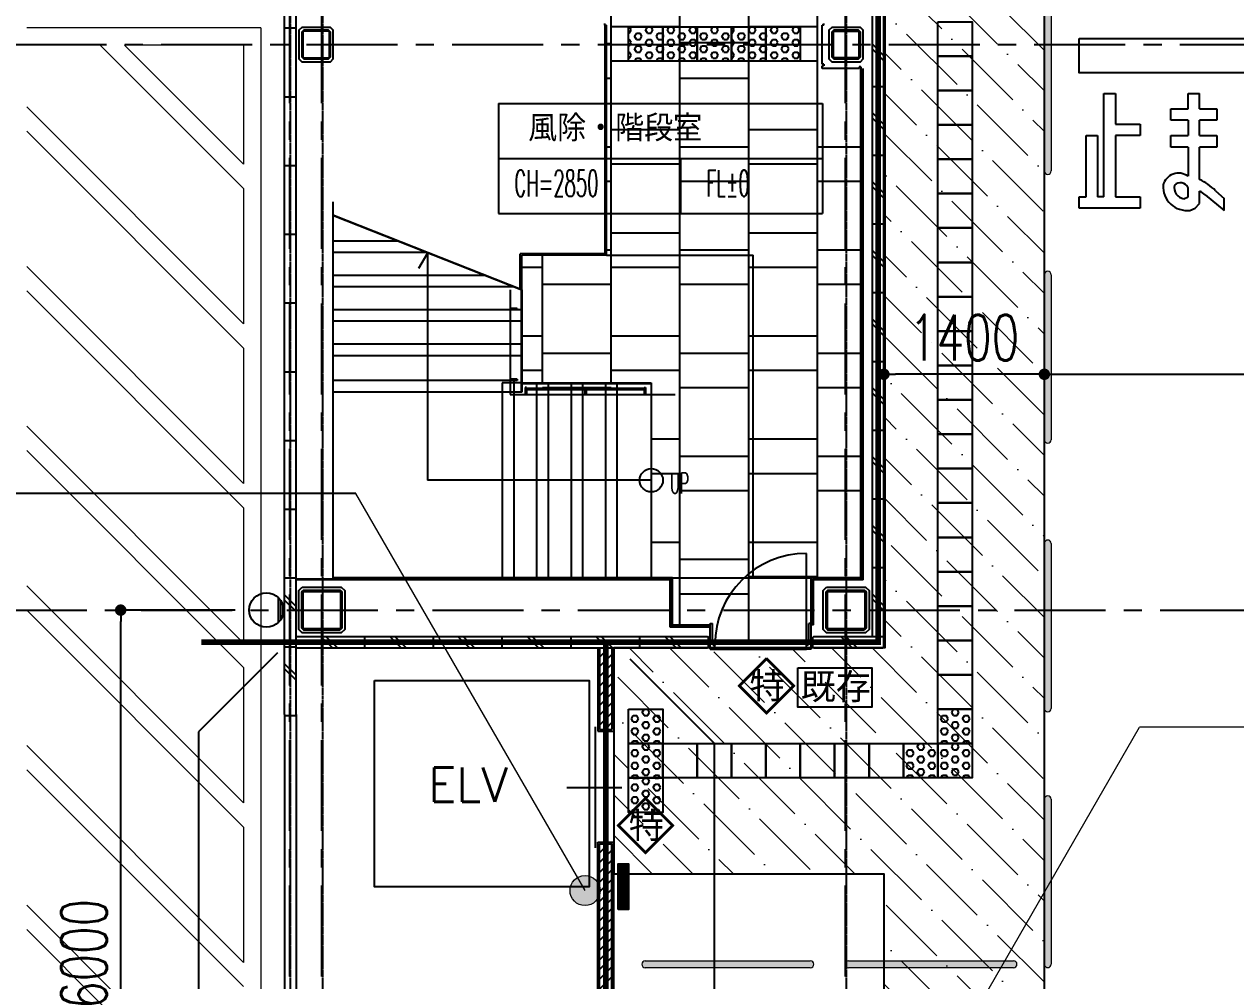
# Model space of a CAD drawing. Extents: x -13593 to 81190, y 1816 to 57492.
# Drawn here: x 15481 to 26053, y 34561 to 42909 of the extents above; entities that cross this region are included whole.
import ezdxf

# ---------------------------------------------------------------- set-up
doc = ezdxf.new("R2010")
doc.units = 0
doc.header["$LTSCALE"] = 12.7
doc.header["$MEASUREMENT"] = 0
doc.header["$PDMODE"] = 1
doc.header["$PDSIZE"] = -2
doc.linetypes.add('CENTER', pattern=[2, 1.25, -0.25, 0.25, -0.25])
doc.layers.get('0').update_dxf_attribs({"linetype": 'CONTINUOUS'})
doc.layers.get('DEFPOINTS').update_dxf_attribs({"color": 1, "linetype": 'CONTINUOUS'})
for name, color, linetype in [('0-1', 7, 'CONTINUOUS'), ('0-6', 7, 'CONTINUOUS'), ('2-3', 7, 'CONTINUOUS'), ('20_チェッカー', 1, 'CONTINUOUS'), ('80_SHELL_TEXT', 7, 'CONTINUOUS'), ('A_寸法', 9, 'CONTINUOUS'), ('A_建築（下図）', 8, 'CONTINUOUS'), ('A_機械基礎', 7, 'CONTINUOUS'), ('A_通り芯', 8, 'CENTER'), ('A_通芯', 8, 'CONTINUOUS'), ('G0-MOJI', 7, 'CONTINUOUS'), ('歩行者通路', 1, 'CONTINUOUS')]:
    doc.layers.add(name, color=color, linetype=linetype)
doc.layers.add('改修範囲', color=1, linetype='CONTINUOUS', lineweight=9, true_color=0xff0000)
doc.layers.add('改修記述', color=1, linetype='CONTINUOUS', lineweight=9, true_color=0xff0000)
doc.styles.add('Dim', font='simplex.shx', dxfattribs={"width": 0.7, "bigfont": 'extfont2.shx'})
doc.styles.get("Standard").update_dxf_attribs({"font": 'txt', "bigfont": 'BIGFONT.SHX'})
doc.styles.add('丸ゴチック', font='HGRSMP.TTF')
doc.dimstyles.new('1-200', dxfattribs={"dimscale": 200, "dimtxt": 3, "dimasz": 1, "dimexe": 1, "dimexo": 1, "dimgap": 1, "dimtad": 1, "dimdec": 0, "dimtxsty": 'Dim', "dimblk": 'DOT', "dimcen": 2.5, "dimadec": 0, "dimazin": 0, "dimtfac": 1, "dimtdec": 0, "dimtix": 1, "dimtmove": 2, "dimatfit": 3, "dimldrblk": '引出線', "dimfxl": 1, "dimlwd": -1, "dimlwe": -1, "dimarcsym": 0})
pattern_1 = [(0, (-451711.55, -47906.465), (0, 54.992613), [31.75, -63.5]), (120, (-451711.55, -47906.465), (-47.625, -27.4963066), [31.75, -63.5]), (60, (-451679.8, -47906.465), (-47.625, 27.4963066), [31.75, -63.5])]
pattern_2 = [(0, (-450811.55, -47906.465), (0, 54.992613), [31.75, -63.5]), (120, (-450811.55, -47906.465), (-47.625, -27.4963066), [31.75, -63.5]), (60, (-450779.8, -47906.465), (-47.625, 27.4963066), [31.75, -63.5])]

# ---------------------------------------------------------------- blocks, each defined once
blk = doc.blocks.new('_Dot')
at = {"color": 0, "linetype": 'ByBlock', "lineweight": -2}
blk.add_line((-0.5, 0), (-1, 0), dxfattribs=at)
at = {"color": 0, "linetype": 'ByBlock', "const_width": 0.5}
blk.add_lwpolyline([(-0.25, 0, 1), (0.25, 0, 1)], format="xyb", close=True, dxfattribs=at)
blk = doc.blocks.new('*D22')
at = {"layer": 'A_寸法', "color": 0, "transparency": 16777216}
for p, q in [((17323, 37796), (16323, 37796)), ((16323, 31896), (16323, 37696)), ((17345, 31796), (16323, 31796))]:
    blk.add_line(p, q, dxfattribs=at)
at = {"layer": 'DEFPOINTS', "color": 0, "transparency": 16777216}
for p in [(16323, 37796), (17323, 37796), (17345, 31796)]:
    blk.add_point(p, dxfattribs=at)
at = {"layer": 'A_寸法', "color": 0, "transparency": 16777216, "xscale": 100, "yscale": 100, "zscale": 100}
for p, rotation in [((16323, 37796), 90), ((16323, 31796), 270)]:
    blk.add_blockref('_Dot', p, dxfattribs=dict(at, rotation=rotation))
at = {"layer": 'A_寸法', "color": 0, "transparency": 16777216, "insert": (16003, 34796), "char_height": 400, "attachment_point": 5, "rotation": 90, "style": 'Dim'}
blk.add_mtext('6000', dxfattribs=at)
blk = doc.blocks.new('引出線')
at = {"color": 0, "linetype": 'ByBlock'}
for points in [[(0, 0), (-1.96, -0.4)], [(-1, 0), (0, 0)]]:
    blk.add_lwpolyline(points, dxfattribs=at)
blk = doc.blocks.new('*D30')
at = {"layer": 'A_寸法', "color": 0, "transparency": 16777216}
for p, q in [((22983, 38854), (22983, 39854)), ((24283, 39854), (23083, 39854)), ((24383, 38854), (24383, 39854))]:
    blk.add_line(p, q, dxfattribs=at)
at = {"layer": 'DEFPOINTS', "color": 0, "transparency": 16777216}
for p in [(22983, 39854), (22983, 38854), (24383, 38854)]:
    blk.add_point(p, dxfattribs=at)
at = {"layer": 'A_寸法', "color": 0, "transparency": 16777216, "xscale": 100, "yscale": 100, "zscale": 100, "rotation": 180}
blk.add_blockref('_Dot', (22983, 39854), dxfattribs=at)
at = {"layer": 'A_寸法', "color": 0, "transparency": 16777216, "xscale": 100, "yscale": 100, "zscale": 100}
blk.add_blockref('_Dot', (24383, 39854), dxfattribs=at)
at = {"layer": 'A_寸法', "color": 0, "transparency": 16777216, "insert": (23683, 40174), "char_height": 400, "attachment_point": 5, "style": 'Dim'}
blk.add_mtext('1400', dxfattribs=at)
blk = doc.blocks.new('*D31')
at = {"layer": 'A_寸法', "color": 0, "transparency": 16777216}
for p, q in [((24383, 38854), (24383, 39854)), ((24483, 39854), (29378, 39854)), ((29478, 38854), (29478, 39854))]:
    blk.add_line(p, q, dxfattribs=at)
at = {"layer": 'DEFPOINTS', "color": 0, "transparency": 16777216}
for p in [(29478, 39854), (24383, 38854), (29478, 38854)]:
    blk.add_point(p, dxfattribs=at)
at = {"layer": 'A_寸法', "color": 0, "transparency": 16777216, "xscale": 100, "yscale": 100, "zscale": 100, "rotation": 180}
blk.add_blockref('_Dot', (24383, 39854), dxfattribs=at)
at = {"layer": 'A_寸法', "color": 0, "transparency": 16777216, "xscale": 100, "yscale": 100, "zscale": 100}
blk.add_blockref('_Dot', (29478, 39854), dxfattribs=at)
at = {"layer": 'A_寸法', "color": 0, "transparency": 16777216, "insert": (26930, 40174), "char_height": 400, "attachment_point": 5, "style": 'Dim'}
blk.add_mtext('5095', dxfattribs=at)

msp = doc.modelspace()

# ---------------------------------------------------------------- hatches: boundary and pattern name
at = {"layer": '20_チェッカー', "transparency": 33554687}
h = msp.add_hatch(dxfattribs=at)
h.set_pattern_fill('HEX', color=256, scale=10)
h.set_pattern_definition(pattern_1)
h.paths.add_polyline_path([(21052.9, 42886.5), (20752.9, 42886.5), (20752.9, 42586.5), (21052.9, 42586.5)])
h = msp.add_hatch(dxfattribs=at)
h.set_pattern_fill('HEX', color=256, scale=10)
h.set_pattern_definition(pattern_1)
h.paths.add_polyline_path([(21352.9, 42886.5), (21052.9, 42886.5), (21052.9, 42586.5), (21352.9, 42586.5)])
h = msp.add_hatch(dxfattribs=at)
h.set_pattern_fill('HEX', color=256, scale=10)
h.set_pattern_definition(pattern_1)
h.paths.add_polyline_path([(21652.9, 42886.5), (21352.9, 42886.5), (21352.9, 42586.5), (21652.9, 42586.5)])
h = msp.add_hatch(dxfattribs=at)
h.set_pattern_fill('HEX', color=256, scale=10)
h.set_pattern_definition(pattern_2)
h.paths.add_polyline_path([(21952.9, 42886.5), (21652.9, 42886.5), (21652.9, 42586.5), (21952.9, 42586.5)])
h = msp.add_hatch(dxfattribs=at)
h.set_pattern_fill('HEX', color=256, scale=10)
h.set_pattern_definition(pattern_2)
h.paths.add_polyline_path([(22252.9, 42886.5), (21952.9, 42886.5), (21952.9, 42586.5), (22252.9, 42586.5)])
h = msp.add_hatch(dxfattribs=at)
h.set_pattern_fill('HEX', color=256, scale=10)
h.set_pattern_definition([(0, (-452311.55, -53862.03), (0, 54.992613), [31.75, -63.5]), (120, (-452311.55, -53862.03), (-47.625, -27.4963066), [31.75, -63.5]), (60, (-452279.8, -53862.03), (-47.625, 27.4963066), [31.75, -63.5])])
h.paths.add_polyline_path([(21052.9, 36930.9), (20752.9, 36930.9), (20752.9, 36630.9), (21052.9, 36630.9)])
h = msp.add_hatch(dxfattribs=at)
h.set_pattern_fill('HEX', color=256, scale=10)
h.set_pattern_definition([(0, (-449611.55, -53862.03), (0, 54.992613), [31.75, -63.5]), (120, (-449611.55, -53862.03), (-47.625, -27.4963066), [31.75, -63.5]), (60, (-449579.8, -53862.03), (-47.625, 27.4963066), [31.75, -63.5])])
h.paths.add_polyline_path([(23752.9, 36930.9), (23452.9, 36930.9), (23452.9, 36630.9), (23752.9, 36630.9)])
h = msp.add_hatch(dxfattribs=at)
h.set_pattern_fill('HEX', color=256, scale=10)
h.set_pattern_definition([(0, (-452311.55, -54162.03), (0, 54.992613), [31.75, -63.5]), (120, (-452311.55, -54162.03), (-47.625, -27.4963066), [31.75, -63.5]), (60, (-452279.8, -54162.03), (-47.625, 27.4963066), [31.75, -63.5])])
h.paths.add_polyline_path([(21052.9, 36630.9), (20752.9, 36630.9), (20752.9, 36330.9), (21052.9, 36330.9)])
h = msp.add_hatch(dxfattribs=at)
h.set_pattern_fill('HEX', color=256, scale=10)
h.set_pattern_definition([(0, (-449911.55, -54162.03), (0, 54.992613), [31.75, -63.5]), (120, (-449911.55, -54162.03), (-47.625, -27.4963066), [31.75, -63.5]), (60, (-449879.8, -54162.03), (-47.625, 27.4963066), [31.75, -63.5])])
h.paths.add_polyline_path([(23452.9, 36630.9), (23152.9, 36630.9), (23152.9, 36330.9), (23452.9, 36330.9)])
h = msp.add_hatch(dxfattribs=at)
h.set_pattern_fill('HEX', color=256, scale=10)
h.set_pattern_definition([(0, (-449611.55, -54162.03), (0, 54.992613), [31.75, -63.5]), (120, (-449611.55, -54162.03), (-47.625, -27.4963066), [31.75, -63.5]), (60, (-449579.8, -54162.03), (-47.625, 27.4963066), [31.75, -63.5])])
h.paths.add_polyline_path([(23752.9, 36630.9), (23452.9, 36630.9), (23452.9, 36330.9), (23752.9, 36330.9)])
h = msp.add_hatch(dxfattribs=at)
h.set_pattern_fill('HEX', color=256, scale=10)
h.set_pattern_definition([(0, (-452311.55, -54462.03), (0, 54.992613), [31.75, -63.5]), (120, (-452311.55, -54462.03), (-47.625, -27.4963066), [31.75, -63.5]), (60, (-452279.8, -54462.03), (-47.625, 27.4963066), [31.75, -63.5])])
h.paths.add_polyline_path([(21052.9, 36330.9), (20752.9, 36330.9), (20752.9, 36030.9), (21052.9, 36030.9)])
at = {"layer": '改修範囲', "transparency": 33554687}
h = msp.add_hatch(dxfattribs=at)
h.set_pattern_fill('ANSI36', color=256, scale=2000, angle=90)
h.set_pattern_definition([(135, (63527.87, -1), (-486.1359, 132.5825), [625, -125, 0, -125])])
h.paths.add_polyline_path([(24382.9, 47379.9), (22202.9, 47379.9), (22202.9, 48445.2), (20802.9, 48445.2), (20802.9, 45245.5), (22202.9, 45245.5), (22202.9, 45979.9), (22992.1, 45979.9), (22989.6, 37465.5), (20624.9, 37465.5), (20624.9, 35494.3), (22982.9, 35494.3), (22982.9, 21295.5), (24382.9, 21295.5)])
h = msp.add_hatch(color=8, dxfattribs=at)
h.dxf.hatch_style = 1
h.paths.add_polyline_path([(24442.9, 43068.6, 1), (24382.9, 43068.6), (24382.9, 41628.6, 1), (24442.9, 41628.6)])
h = msp.add_hatch(color=8, dxfattribs=at)
h.dxf.hatch_style = 1
h.paths.add_polyline_path([(24442.9, 40723.1, 1), (24382.9, 40723.1), (24382.9, 39283.1, 1), (24442.9, 39283.1)])
h = msp.add_hatch(color=8, dxfattribs=at)
h.dxf.hatch_style = 1
h.paths.add_polyline_path([(24442.9, 38377.6, 1), (24382.9, 38377.6), (24382.9, 36937.6, 1), (24442.9, 36937.6)])
h = msp.add_hatch(color=8, dxfattribs=at)
h.dxf.hatch_style = 1
h.paths.add_polyline_path([(24442.9, 36146, 1), (24382.9, 36146), (24382.9, 34706, 1), (24442.9, 34706)])
h = msp.add_hatch(color=8, dxfattribs=at)
h.dxf.hatch_style = 1
h.paths.add_polyline_path([(22340.9, 34675.5, 1), (22340.9, 34735.5), (20900.9, 34735.5, 1), (20900.9, 34675.5)])
h = msp.add_hatch(color=8, dxfattribs=at)
h.dxf.hatch_style = 1
h.paths.add_polyline_path([(24114.2, 34675.5, 1), (24114.2, 34735.5), (22674.2, 34735.5, 1), (22674.2, 34675.5)])
at = {"layer": '改修記述'}
h = msp.add_hatch(color=256, dxfattribs=at)
h.dxf.hatch_style = 1
h.paths.add_polyline_path([(20243.9, 35348.5, 1), (20505.7, 35348.5, 1)])
at = {"layer": '歩行者通路', "transparency": 33554687}
h = msp.add_hatch(dxfattribs=at)
h.set_pattern_fill('ANGLE', color=256, angle=90)
h.set_pattern_definition([(90, (63720.125, -39282.133), (-6.985, 4e-16), [5.08, -1.905]), (180, (63720.125, -39282.133), (-9e-16, -6.985), [5.08, -1.905])])
h.paths.add_polyline_path([(20663.5, 35398.1), (20663.5, 35184.5), (20755.6, 35184.5), (20755.6, 35490.3)])
h.paths.add_polyline_path([(20705.4, 35581.5), (20663.5, 35539.5), (20663.5, 35398.1), (20755.6, 35490.3), (20755.6, 35581.5)])
h.paths.add_polyline_path([(20663.5, 35581.5), (20663.5, 35539.5), (20705.4, 35581.5)], flags=17)

# ---------------------------------------------------------------- linework, layer by layer
at = {"color": 4, "linetype": 'Continuous'}
for p, q in [((20487.4, 37465.5), (20487.4, 36740.5)), ((20502.4, 37465.5), (20502.4, 36755.5)), ((20609.9, 37465.5), (20609.9, 36755.5)), ((20624.9, 37465.5), (20624.9, 36740.5)), ((17002.9, 36732.9), (17002.9, 30996.5)), ((20463.3, 36776.4), (20463.3, 35722.4)), ((20487.4, 36740.5), (20624.9, 36740.5)), ((20502.4, 36755.5), (20602.4, 36755.5)), ((20509.9, 36755.5), (20609.9, 36755.5)), ((21501.7, 36633.6), (21501.7, 32672.4)), ((20217.3, 36249.4), (20697.3, 36249.4)), ((20509.9, 35755.5), (20609.9, 35755.5))]:
    msp.add_line(p, q, dxfattribs=at)
at = {"color": 4, "linetype": 'Continuous', "flags": 128}
msp.add_lwpolyline([(18537.3, 37182.4), (20412.3, 37182.4), (20412.3, 35382.4), (18537.3, 35382.4)], close=True, dxfattribs=at)
at = {"layer": '0-1', "color": 8, "linetype": 'Continuous'}
for p, q in [((17699.9, 37689.4), (17699.9, 37903.7)), ((17719.9, 37713.6), (17719.9, 37879.5)), ((17739.9, 37758.2), (17739.9, 37834.9))]:
    msp.add_line(p, q, dxfattribs=at)
msp.add_circle((17594.9, 37796.5), 150, dxfattribs=at)
at = {"layer": '0-6', "color": 4, "linetype": 'Continuous'}
for p, q in [((20582.9, 37466.5), (20502.4, 37385.9)), ((17692.3, 37422.4), (17002.9, 36732.9)), ((20609.9, 37410), (20502.4, 37302.5)), ((20609.9, 37325.1), (20502.4, 37217.6)), ((21501.7, 36633.6), (20768.8, 37366.5)), ((20609.9, 37240.3), (20502.4, 37132.8)), ((20609.9, 37155.4), (20502.4, 37047.9)), ((20609.9, 37070.6), (20502.4, 36963.1)), ((20609.9, 36985.7), (20502.4, 36878.2)), ((20609.9, 36900.9), (20502.4, 36793.4)), ((20609.9, 36816), (20549.3, 36755.5)), ((20578.6, 35755.5), (20502.4, 35679.2)), ((20609.9, 35700), (20502.4, 35592.5)), ((20609.9, 35615.1), (20502.4, 35507.6)), ((20609.9, 35530.3), (20502.4, 35422.8)), ((20609.9, 35445.4), (20502.4, 35337.9)), ((20609.9, 35360.6), (20502.4, 35253.1)), ((20609.9, 35275.7), (20502.4, 35168.2)), ((20609.9, 35190.9), (20502.4, 35083.4)), ((20609.9, 35106), (20502.4, 34998.5)), ((20609.9, 35021.2), (20502.4, 34913.7)), ((20609.9, 34936.3), (20502.4, 34828.8)), ((20609.9, 34851.4), (20502.4, 34744)), ((20609.9, 34766.6), (20502.4, 34659.1)), ((20609.9, 34681.7), (20502.4, 34574.2)), ((20609.9, 34596.9), (20502.4, 34489.4))]:
    msp.add_line(p, q, dxfattribs=at)
at = {"layer": '2-3', "color": 1, "linetype": 'Continuous'}
for p, q in [((24903.3, 41404), (24903.3, 42304)), ((24903.3, 42304), (25003.3, 42304)), ((25003.3, 42304), (25003.3, 42037.3)), ((25636.6, 42304), (25736.6, 42304)), ((25636.6, 42170.6), (25636.6, 42304)), ((25736.6, 42170.6), (25736.6, 42304)), ((25486.6, 42170.6), (25636.6, 42170.6)), ((25486.6, 42070.6), (25486.6, 42170.6)), ((25736.6, 42170.6), (25886.6, 42170.6)), ((25736.6, 42170.6), (25886.6, 42170.6)), ((25886.6, 42170.6), (25886.6, 42070.6)), ((25003.3, 42037.3), (25220, 42037.3)), ((25003.3, 42037.3), (25220, 42037.3)), ((25220, 42037.3), (25220, 41937.3)), ((25636.6, 42070.6), (25486.6, 42070.6)), ((25636.6, 42070.6), (25636.6, 41937.3)), ((25886.6, 42070.6), (25736.6, 42070.6)), ((25736.6, 41937.3), (25736.6, 42070.6)), ((24746.6, 41404), (24746.6, 41937.3)), ((24746.6, 41937.3), (24846.6, 41937.3)), ((24846.6, 41937.3), (24846.6, 41404)), ((25220, 41937.3), (25003.3, 41937.3)), ((25003.3, 41937.3), (25003.3, 41404)), ((25486.6, 41937.3), (25636.6, 41937.3)), ((25486.6, 41837.3), (25486.6, 41937.3)), ((25736.6, 41937.3), (25886.6, 41937.3)), ((25736.6, 41937.3), (25886.6, 41937.3)), ((25886.6, 41937.3), (25886.6, 41837.3)), ((25636.6, 41837.3), (25486.6, 41837.3)), ((25636.6, 41837.3), (25636.6, 41582)), ((25886.6, 41837.3), (25736.6, 41837.3)), ((25736.6, 41554.5), (25736.6, 41837.3)), ((25636.6, 41404.1), (25636.6, 41481.6)), ((25736.6, 41344.3), (25736.6, 41451)), ((25875.9, 41456), (25953.3, 41388)), ((24686.6, 41304), (24686.6, 41404)), ((24686.6, 41404), (24746.6, 41404)), ((24903.3, 41404), (24846.6, 41404)), ((25003.3, 41404), (25220, 41404)), ((25220, 41404), (25220, 41304)), ((25601.1, 41385.3), (25636.6, 41404.1)), ((25698.1, 41304.7), (25736.6, 41344.3)), ((25785.8, 41418.8), (25953.3, 41284.2)), ((25953.3, 41284.2), (25953.3, 41388)), ((25220, 41304), (24686.6, 41304)), ((25653.3, 41284.2), (25698.1, 41304.7))]:
    msp.add_line(p, q, dxfattribs=at)
at = {"layer": '2-3', "color": 4, "linetype": 'Continuous'}
for p, q in [((20487.4, 35770.5), (20624.9, 35770.5)), ((20487.4, 33640.5), (20487.4, 35770.5)), ((20502.4, 35755.5), (20609.9, 35755.5)), ((20502.4, 33656), (20502.4, 35755.5)), ((20609.9, 33655.5), (20609.9, 35755.5)), ((20624.9, 33640.5), (20624.9, 35770.5))]:
    msp.add_line(p, q, dxfattribs=at)
at = {"layer": '2-3', "color": 1, "linetype": 'Continuous'}
for centre, radius, start, end in [((25553.6, 41469.8), 139.5, 53.4996, 165.8251), ((25547.5, 41139.2), 456.3, 43.9608, 65.5145), ((25629.7, 41494.5), 211.5, 177.4038, 276.4112), ((25613.2, 41481.4), 96.9, 167.0311, 262.837), ((25570.7, 41454.8), 71.1, 22.1537, 137.0332), ((25708.7, 41354.6), 100.4, 39.7555, 73.8519)]:
    msp.add_arc(centre, radius, start, end, dxfattribs=at)
at = {"layer": '20_チェッカー'}
for points in [[(23452.9, 42930.9), (23752.9, 42930.9), (23752.9, 42630.9), (23452.9, 42630.9)], [(20752.9, 42886.5), (21052.9, 42886.5), (21052.9, 42586.5), (20752.9, 42586.5)], [(21052.9, 42886.5), (21352.9, 42886.5), (21352.9, 42586.5), (21052.9, 42586.5)], [(21352.9, 42886.5), (21652.9, 42886.5), (21652.9, 42586.5), (21352.9, 42586.5)], [(21652.9, 42886.5), (21952.9, 42886.5), (21952.9, 42586.5), (21652.9, 42586.5)], [(21952.9, 42886.5), (22252.9, 42886.5), (22252.9, 42586.5), (21952.9, 42586.5)], [(23452.9, 42630.9), (23752.9, 42630.9), (23752.9, 42330.9), (23452.9, 42330.9)], [(23452.9, 42330.9), (23752.9, 42330.9), (23752.9, 42030.9), (23452.9, 42030.9)], [(23452.9, 42030.9), (23752.9, 42030.9), (23752.9, 41730.9), (23452.9, 41730.9)], [(23452.9, 41730.9), (23752.9, 41730.9), (23752.9, 41430.9), (23452.9, 41430.9)], [(23452.9, 41430.9), (23752.9, 41430.9), (23752.9, 41130.9), (23452.9, 41130.9)], [(23452.9, 41130.9), (23752.9, 41130.9), (23752.9, 40830.9), (23452.9, 40830.9)], [(23452.9, 40830.9), (23752.9, 40830.9), (23752.9, 40530.9), (23452.9, 40530.9)], [(23452.9, 40530.9), (23752.9, 40530.9), (23752.9, 40230.9), (23452.9, 40230.9)], [(23452.9, 40230.9), (23752.9, 40230.9), (23752.9, 39930.9), (23452.9, 39930.9)], [(23452.9, 39930.9), (23752.9, 39930.9), (23752.9, 39630.9), (23452.9, 39630.9)], [(23452.9, 39630.9), (23752.9, 39630.9), (23752.9, 39330.9), (23452.9, 39330.9)], [(23452.9, 39330.9), (23752.9, 39330.9), (23752.9, 39030.9), (23452.9, 39030.9)], [(23452.9, 39030.9), (23752.9, 39030.9), (23752.9, 38730.9), (23452.9, 38730.9)], [(23452.9, 38730.9), (23752.9, 38730.9), (23752.9, 38430.9), (23452.9, 38430.9)], [(23452.9, 38430.9), (23752.9, 38430.9), (23752.9, 38130.9), (23452.9, 38130.9)], [(23452.9, 38130.9), (23752.9, 38130.9), (23752.9, 37830.9), (23452.9, 37830.9)], [(23452.9, 37830.9), (23752.9, 37830.9), (23752.9, 37530.9), (23452.9, 37530.9)], [(23452.9, 37530.9), (23752.9, 37530.9), (23752.9, 37230.9), (23452.9, 37230.9)], [(23452.9, 37230.9), (23752.9, 37230.9), (23752.9, 36930.9), (23452.9, 36930.9)], [(20752.9, 36930.9), (21052.9, 36930.9), (21052.9, 36630.9), (20752.9, 36630.9)], [(23452.9, 36930.9), (23752.9, 36930.9), (23752.9, 36630.9), (23452.9, 36630.9)], [(20752.9, 36630.9), (21052.9, 36630.9), (21052.9, 36330.9), (20752.9, 36330.9)], [(21052.9, 36630.9), (21352.9, 36630.9), (21352.9, 36330.9), (21052.9, 36330.9)], [(21352.9, 36630.9), (21652.9, 36630.9), (21652.9, 36330.9), (21352.9, 36330.9)], [(21652.9, 36630.9), (21952.9, 36630.9), (21952.9, 36330.9), (21652.9, 36330.9)], [(21952.9, 36630.9), (22252.9, 36630.9), (22252.9, 36330.9), (21952.9, 36330.9)], [(22252.9, 36630.9), (22552.9, 36630.9), (22552.9, 36330.9), (22252.9, 36330.9)], [(22552.9, 36630.9), (22852.9, 36630.9), (22852.9, 36330.9), (22552.9, 36330.9)], [(22852.9, 36630.9), (23152.9, 36630.9), (23152.9, 36330.9), (22852.9, 36330.9)], [(23152.9, 36630.9), (23452.9, 36630.9), (23452.9, 36330.9), (23152.9, 36330.9)], [(23452.9, 36630.9), (23752.9, 36630.9), (23752.9, 36330.9), (23452.9, 36330.9)], [(20752.9, 36330.9), (21052.9, 36330.9), (21052.9, 36030.9), (20752.9, 36030.9)]]:
    msp.add_lwpolyline(points, close=True, dxfattribs=at)
at = {"layer": 'A_建築（下図）', "linetype": 'Continuous'}
for p, q in [((22882.9, 37566.5), (22882.9, 43558.5)), ((22932.9, 37516.5), (22932.9, 43596.5)), ((22982.9, 37474.5), (22982.9, 43558.5)), ((17752.9, 36884.5), (17752.9, 43096.5)), ((17852.9, 36884.5), (17852.9, 43096.5)), ((21202.9, 37666.5), (21202.9, 43066.5)), ((21802.9, 37516.5), (21802.9, 43066.5)), ((20602.9, 39779), (20602.9, 43016.5)), ((22402.9, 38079), (22402.9, 43016.5)), ((17752.9, 42876.5), (17852.9, 42876.5)), ((20547.9, 42901.5), (20547.9, 42916.5)), ((20547.9, 42901.5), (20562.9, 42901.5)), ((20550.4, 40905), (20550.4, 42901.5)), ((20562.9, 40892.5), (20562.9, 42901.5)), ((21202.9, 42886.5), (20602.9, 42886.5)), ((22402.9, 42886.5), (21802.9, 42886.5)), ((22442.9, 42561.5), (22442.9, 42901.5)), ((22457.9, 42901.5), (22442.9, 42901.5)), ((22457.9, 42901.5), (22457.9, 42916.5)), ((20602.9, 42736.5), (20562.9, 42736.5)), ((21802.9, 42745.3), (21202.9, 42745.3)), ((22882.9, 42734.5), (22982.9, 42634.5)), ((22882.9, 42690.1), (22982.9, 42590.1)), ((21202.9, 42586.5), (20602.9, 42586.5)), ((22402.9, 42586.5), (21802.9, 42586.5)), ((22457.9, 42561.5), (22442.9, 42561.5)), ((22442.9, 42521.5), (22442.9, 42546.5)), ((22457.9, 42546.5), (22442.9, 42546.5)), ((22767.9, 42521.5), (22442.9, 42521.5)), ((22457.9, 42561.5), (22457.9, 42546.5)), ((22782.9, 42536.5), (22767.9, 42536.5)), ((22767.9, 42536.5), (22767.9, 42521.5)), ((22782.9, 42536.5), (22782.9, 42521.5)), ((22782.9, 38079), (22782.9, 42521.5)), ((22794.9, 38067), (22794.9, 42521.5)), ((22802.9, 38059), (22802.9, 42521.5)), ((20602.9, 42436.5), (20562.9, 42436.5)), ((21802.9, 42436.5), (21202.9, 42436.5)), ((22882.9, 42366.5), (22982.9, 42366.5)), ((17752.9, 42276.5), (17852.9, 42276.5)), ((19620.5, 42218), (22448.4, 42218)), ((19620.5, 42218), (19620.5, 41258)), ((22448.4, 42218), (22448.4, 41258)), ((22882.9, 42134.5), (22982.9, 42034.5)), ((22882.9, 42090.1), (22982.9, 41990.1)), ((21202.9, 41986.5), (20602.9, 41986.5)), ((22402.9, 41986.5), (21802.9, 41986.5)), ((20602.9, 41836.5), (20562.9, 41836.5)), ((21802.9, 41836.5), (21202.9, 41836.5)), ((22782.9, 41836.5), (22402.9, 41836.5)), ((22882.9, 41766.5), (22982.9, 41766.5)), ((17752.9, 41676.5), (17852.9, 41676.5)), ((19620.5, 41738), (22448.4, 41738)), ((21202.9, 41686.5), (20602.9, 41686.5)), ((21207.5, 41738), (21207.5, 41258)), ((22402.9, 41686.5), (21802.9, 41686.5)), ((20602.9, 41536.5), (20562.9, 41536.5)), ((21802.9, 41536.5), (21202.9, 41536.5)), ((22782.9, 41536.5), (22402.9, 41536.5)), ((22882.9, 41534.5), (22982.9, 41434.5)), ((22882.9, 41490.1), (22982.9, 41390.1)), ((18172.9, 41359.3), (18172.9, 38079)), ((19822.9, 40591.2), (18172.9, 41242.9)), ((18178.9, 41240.5), (19822.9, 40591.2)), ((19620.5, 41258), (22448.4, 41258)), ((22882.9, 41166.5), (22982.9, 41166.5)), ((17752.9, 41076.5), (17852.9, 41076.5)), ((21202.9, 41086.5), (20602.9, 41086.5)), ((22402.9, 41086.5), (21802.9, 41086.5)), ((18999.2, 40916.5), (18172.9, 40916.5)), ((18924.7, 40779.5), (19002.9, 40915)), ((19000.9, 40915.8), (19000.9, 38929)), ((20602.9, 40936.5), (20562.9, 40936.5)), ((21802.9, 40936.5), (21202.9, 40936.5)), ((22782.9, 40936.5), (22402.9, 40936.5)), ((22882.9, 40934.5), (22982.9, 40834.5)), ((20550.4, 40905), (19810.4, 40905)), ((19810.4, 40591.2), (19810.4, 40905)), ((19822.9, 40591.2), (19822.9, 40892.5)), ((20562.9, 40892.5), (19822.9, 40892.5)), ((20002.9, 39779), (20002.9, 40892.5)), ((22882.9, 40890.1), (22982.9, 40790.1)), ((20002.9, 40786.5), (19822.9, 40786.5)), ((21202.9, 40786.5), (20602.9, 40786.5)), ((22402.9, 40786.5), (21802.9, 40786.5)), ((19758.8, 40616.5), (18172.9, 40616.5)), ((20602.9, 40636.5), (20002.9, 40636.5)), ((21802.9, 40636.5), (21202.9, 40636.5)), ((22782.9, 40636.5), (22402.9, 40636.5)), ((19816.9, 40591.2), (19816.9, 39699)), ((19822.9, 40591.2), (19822.9, 39699)), ((22882.9, 40566.5), (22982.9, 40566.5)), ((17752.9, 40476.5), (17852.9, 40476.5)), ((19722.9, 40428.5), (19722.9, 40416.5)), ((19782.9, 40428.5), (19722.9, 40428.5)), ((19782.9, 40416.5), (19722.9, 40416.5)), ((19782.9, 40428.5), (19782.9, 40416.5)), ((19822.9, 40316.5), (18172.9, 40316.5)), ((22882.9, 40334.5), (22982.9, 40234.5)), ((22882.9, 40290.1), (22982.9, 40190.1)), ((20002.9, 40186.5), (19822.9, 40186.5)), ((21202.9, 40186.5), (20602.9, 40186.5)), ((22402.9, 40186.5), (21802.9, 40186.5)), ((19822.9, 40016.5), (18172.9, 40016.5)), ((20602.9, 40036.5), (20002.9, 40036.5)), ((21802.9, 40036.5), (21202.9, 40036.5)), ((22782.9, 40036.5), (22402.9, 40036.5)), ((22882.9, 39966.5), (22982.9, 39966.5)), ((17752.9, 39876.5), (17852.9, 39876.5)), ((20002.9, 39886.5), (19822.9, 39886.5)), ((21202.9, 39886.5), (20602.9, 39886.5)), ((22402.9, 39886.5), (21802.9, 39886.5)), ((19722.9, 39811), (19722.9, 39799)), ((19782.9, 39811), (19722.9, 39811)), ((19782.9, 39799), (19722.9, 39799)), ((19782.9, 39811), (19782.9, 39799)), ((19822.9, 39779), (20952.9, 39779)), ((19822.9, 39773), (20952.9, 39773)), ((20052.9, 39779), (20052.9, 38079)), ((20352.9, 39779), (20352.9, 38079)), ((20652.9, 39779), (20652.9, 38079)), ((20952.9, 39779), (20952.9, 38079)), ((19822.9, 39699), (18172.9, 39699)), ((19752.9, 39699), (19752.9, 38079)), ((19864.9, 39739), (19852.9, 39739)), ((19852.9, 39739), (19852.9, 39679)), ((19864.9, 39679), (19852.9, 39679)), ((19864.9, 39739), (19864.9, 39679)), ((20372.9, 39729), (19864.9, 39729)), ((20372.9, 39719), (19864.9, 39719)), ((20602.9, 39736.5), (20002.9, 39736.5)), ((20372.9, 39739), (20384.9, 39739)), ((20372.9, 39739), (20372.9, 39679)), ((20372.9, 39679), (20384.9, 39679)), ((20384.9, 39739), (20384.9, 39679)), ((20890.9, 39729), (20384.9, 39729)), ((20890.9, 39719), (20384.9, 39719)), ((20890.9, 39739), (20902.9, 39739)), ((20890.9, 39739), (20890.9, 39679)), ((20890.9, 39679), (20902.9, 39679)), ((20902.9, 39739), (20902.9, 39679)), ((21802.9, 39736.5), (21202.9, 39736.5)), ((22782.9, 39736.5), (22402.9, 39736.5)), ((22882.9, 39734.5), (22982.9, 39634.5)), ((22882.9, 39690.1), (22982.9, 39590.1)), ((22882.9, 39366.5), (22982.9, 39366.5)), ((17752.9, 39276.5), (17852.9, 39276.5)), ((21202.9, 39286.5), (20952.9, 39286.5)), ((22402.9, 39286.5), (21802.9, 39286.5)), ((21802.9, 39136.5), (21202.9, 39136.5)), ((22782.9, 39136.5), (22402.9, 39136.5)), ((22882.9, 39134.5), (22982.9, 39034.5)), ((22882.9, 39090.1), (22982.9, 38990.1)), ((20952.9, 38929), (19000.9, 38929)), ((21202.9, 38986.5), (20952.9, 38986.5)), ((22402.9, 38986.5), (21802.9, 38986.5)), ((21802.9, 38836.5), (21202.9, 38836.5)), ((22782.9, 38836.5), (22402.9, 38836.5)), ((22882.9, 38766.5), (22982.9, 38766.5)), ((17752.9, 38676.5), (17852.9, 38676.5)), ((22882.9, 38534.5), (22982.9, 38434.5)), ((22882.9, 38490.1), (22982.9, 38390.1)), ((21202.9, 38386.5), (20952.9, 38386.5)), ((22402.9, 38386.5), (21802.9, 38386.5)), ((22307.9, 37491.5), (22307.9, 38291.5)), ((21802.9, 38236.5), (21202.9, 38236.5)), ((22882.9, 38166.5), (22982.9, 38166.5)), ((17752.9, 38076.5), (17852.9, 38076.5)), ((21125.9, 38067), (17852.9, 38067)), ((21117.9, 38059), (17852.9, 38059)), ((21137.9, 38079), (18172.9, 38079)), ((21117.9, 37646.5), (21117.9, 38059)), ((21125.9, 37654.5), (21125.9, 38067)), ((21137.9, 37666.5), (21137.9, 38079)), ((22402.9, 38086.5), (21802.9, 38086.5)), ((22782.9, 38079), (22347.9, 38079)), ((22347.9, 37668), (22347.9, 38079)), ((22802.9, 38067), (22359.9, 38067)), ((22359.9, 37668), (22359.9, 38067)), ((22802.9, 38059), (22359.9, 38059)), ((22367.9, 37668), (22367.9, 38059)), ((17752.9, 37928.2), (17852.9, 37828.2)), ((17752.9, 37883.9), (17852.9, 37783.9)), ((21802.9, 37936.5), (21202.9, 37936.5)), ((22882.9, 37934.5), (22982.9, 37834.5)), ((22882.9, 37890.1), (22982.9, 37790.1)), ((21467.9, 37646.5), (21117.9, 37646.5)), ((21467.9, 37654.5), (21125.9, 37654.5)), ((21137.9, 37666.5), (21467.9, 37666.5)), ((21467.9, 37526.5), (21467.9, 37678)), ((21467.9, 37678), (21487.9, 37678)), ((21487.9, 37526.5), (21487.9, 37678)), ((22327.9, 37526.5), (22327.9, 37678)), ((22347.9, 37678), (22327.9, 37678)), ((22347.9, 37526.5), (22347.9, 37678)), ((22367.9, 37668), (22347.9, 37668)), ((17852.9, 37566.5), (21444.9, 37566.5)), ((18070.3, 37566.5), (18170.3, 37466.5)), ((18114.6, 37566.5), (18214.6, 37466.5)), ((18452.9, 37466.5), (18452.9, 37566.5)), ((18670.3, 37566.5), (18770.3, 37466.5)), ((18714.6, 37566.5), (18814.6, 37466.5)), ((19052.9, 37466.5), (19052.9, 37566.5)), ((19266.3, 37566.5), (19366.3, 37466.5)), ((19310.6, 37566.5), (19410.6, 37466.5)), ((19652.9, 37466.5), (19652.9, 37566.5)), ((19870.3, 37566.5), (19970.3, 37466.5)), ((19914.6, 37566.5), (20014.6, 37466.5)), ((20252.9, 37466.5), (20252.9, 37566.5)), ((20470.3, 37566.5), (20570.3, 37466.5)), ((20514.6, 37566.5), (20614.6, 37466.5)), ((20852.9, 37466.5), (20852.9, 37566.5)), ((21070.3, 37566.5), (21170.3, 37466.5)), ((21114.6, 37566.5), (21214.6, 37466.5)), ((21444.9, 37566.5), (21452.9, 37558.5)), ((21452.9, 37474.5), (21452.9, 37558.5)), ((22370.9, 37566.5), (22362.9, 37558.5)), ((22362.9, 37474.5), (22362.9, 37558.5)), ((22370.9, 37566.5), (22982.9, 37566.5)), ((22606.5, 37566.5), (22706.5, 37466.5)), ((22650.9, 37566.5), (22750.9, 37466.5)), ((22652.9, 37466.5), (22652.9, 37566.5)), ((17752.9, 37476.5), (17852.9, 37476.5)), ((17852.9, 37466.5), (21444.9, 37466.5)), ((20552.9, 37466.5), (20627.9, 37466.5)), ((21452.9, 37474.5), (21444.9, 37466.5)), ((21467.9, 37456.5), (21467.9, 37526.5)), ((21467.9, 37526.5), (21492.9, 37526.5)), ((21467.9, 37456.5), (21507.9, 37456.5)), ((21492.9, 37491.5), (21492.9, 37526.5)), ((21492.9, 37491.5), (21507.9, 37491.5)), ((21507.9, 37456.5), (21507.9, 37491.5)), ((21507.9, 37456.5), (22307.9, 37456.5)), ((22322.9, 37491.5), (22307.9, 37491.5)), ((22307.9, 37456.5), (22307.9, 37491.5)), ((22347.9, 37456.5), (22307.9, 37456.5)), ((22322.9, 37491.5), (22322.9, 37526.5)), ((22347.9, 37526.5), (22322.9, 37526.5)), ((22347.9, 37456.5), (22347.9, 37526.5)), ((22362.9, 37474.5), (22370.9, 37466.5)), ((22370.9, 37466.5), (22974.9, 37466.5)), ((22982.9, 37474.5), (22974.9, 37466.5)), ((17752.9, 37328.2), (17852.9, 37228.2)), ((17752.9, 37283.9), (17852.9, 37183.9)), ((17752.9, 36884.5), (17760.9, 36876.5)), ((17760.9, 36876.5), (17844.9, 36876.5)), ((17844.9, 36876.5), (17852.9, 36884.5))]:
    msp.add_line(p, q, dxfattribs=at)
at = {"layer": 'A_建築（下図）'}
for p, q in [((18746.1, 41016.5), (18172.9, 41016.5)), ((20562.9, 40892.5), (21842.9, 40892.5)), ((21842.9, 38079), (21842.9, 40892.5)), ((19505.6, 40716.5), (18172.9, 40716.5)), ((19722.9, 40591.2), (19722.9, 39679)), ((19822.9, 40416.5), (18172.9, 40416.5)), ((19822.9, 40116.5), (18172.9, 40116.5)), ((19752.9, 39799), (18172.9, 39799)), ((19652.9, 39779), (19652.9, 38079)), ((19822.9, 39779), (19652.9, 39779)), ((19752.9, 39799), (19752.9, 39699)), ((19952.9, 39779), (19952.9, 38079)), ((20252.9, 39779), (20252.9, 38079)), ((20552.9, 39779), (20552.9, 38079)), ((19722.9, 39679), (21161.9, 39679)), ((21137.9, 38079), (22347.9, 38079)), ((17802.9, 37516.5), (22932.9, 37516.5)), ((17752.9, 36884.5), (17752.9, 21318.5)), ((17852.9, 36884.5), (17852.9, 27571.5))]:
    msp.add_line(p, q, dxfattribs=at)
for points in [[(17902.9, 42581.5), (18152.9, 42581.5), (18177.9, 42606.5), (18177.9, 42856.5), (18152.9, 42881.5), (17902.9, 42881.5), (17877.9, 42856.5), (17877.9, 42606.5), (17902.9, 42581.5)], [(22527.9, 42581.5), (22777.9, 42581.5), (22802.9, 42606.5), (22802.9, 42856.5), (22777.9, 42881.5), (22527.9, 42881.5), (22502.9, 42856.5), (22502.9, 42606.5), (22527.9, 42581.5)], [(17907.9, 37996.5), (18247.9, 37996.5), (18277.9, 37966.5), (18277.9, 37626.5), (18247.9, 37596.5), (17907.9, 37596.5), (17877.9, 37626.5), (17877.9, 37966.5), (17907.9, 37996.5)], [(22482.9, 37996.5), (22822.9, 37996.5), (22852.9, 37966.5), (22852.9, 37626.5), (22822.9, 37596.5), (22482.9, 37596.5), (22452.9, 37626.5), (22452.9, 37966.5), (22482.9, 37996.5)]]:
    msp.add_lwpolyline(points, close=True, dxfattribs=at)
at = {"layer": 'A_建築（下図）', "linetype": 'Continuous'}
for points in [[(17919.9, 42606.5), (18135.9, 42606.5), (18152.9, 42623.5), (18152.9, 42839.5), (18135.9, 42856.5), (17919.9, 42856.5), (17902.9, 42839.5), (17902.9, 42623.5), (17919.9, 42606.5)], [(17919.9, 42615.5), (18135.9, 42615.5), (18143.9, 42623.5), (18143.9, 42839.5), (18135.9, 42847.5), (17919.9, 42847.5), (17911.9, 42839.5), (17911.9, 42623.5), (17919.9, 42615.5)], [(22544.9, 42606.5), (22760.9, 42606.5), (22777.9, 42623.5), (22777.9, 42839.5), (22760.9, 42856.5), (22544.9, 42856.5), (22527.9, 42839.5), (22527.9, 42623.5), (22544.9, 42606.5)], [(22544.9, 42618.5), (22760.9, 42618.5), (22765.9, 42623.5), (22765.9, 42839.5), (22760.9, 42844.5), (22544.9, 42844.5), (22539.9, 42839.5), (22539.9, 42623.5), (22544.9, 42618.5)], [(18235.9, 37621.5), (17919.9, 37621.5), (17902.9, 37638.5), (17902.9, 37954.5), (17919.9, 37971.5), (18235.9, 37971.5), (18252.9, 37954.5), (18252.9, 37638.5), (18235.9, 37621.5)], [(18235.9, 37633.5), (17919.9, 37633.5), (17914.9, 37638.5), (17914.9, 37954.5), (17919.9, 37959.5), (18235.9, 37959.5), (18240.9, 37954.5), (18240.9, 37638.5), (18235.9, 37633.5)], [(22810.9, 37621.5), (22494.9, 37621.5), (22477.9, 37638.5), (22477.9, 37954.5), (22494.9, 37971.5), (22810.9, 37971.5), (22827.9, 37954.5), (22827.9, 37638.5), (22810.9, 37621.5)], [(22810.9, 37633.5), (22494.9, 37633.5), (22489.9, 37638.5), (22489.9, 37954.5), (22494.9, 37959.5), (22810.9, 37959.5), (22815.9, 37954.5), (22815.9, 37638.5), (22810.9, 37633.5)]]:
    msp.add_lwpolyline(points, close=True, dxfattribs=at)
msp.add_circle((20952.9, 38929), 101.6, dxfattribs=at)
msp.add_arc((22307.9, 37491.5), 800, 90, 180, dxfattribs=at)
at = {"layer": 'A_機械基礎', "color": 1, "linetype": 'Continuous', "true_color": 0xff0000, "const_width": 50}
for points in [[(22932.9, 43566.5), (22932.9, 37516.5), (17026.6, 37516.5)], [(20556.1, 37516.5), (20556.1, 31788.3), (17104.7, 31788.3)]]:
    msp.add_lwpolyline(points, dxfattribs=at)
at = {"layer": 'A_通り芯', "ltscale": 50}
for p, q in [((17794.9, 46822.4), (17794.9, 9146.5)), ((18074.9, 46822.4), (18074.9, 8382.4)), ((22644.9, 46822.4), (22644.9, 10046.5)), ((14135.5, 42731.5), (75710.5, 42731.5)), ((11423, 37796.5), (75710.5, 37796.5))]:
    msp.add_line(p, q, dxfattribs=at)
at = {"layer": 'A_通芯', "color": 8, "linetype": 'CENTER'}
for p, q in [((17802.9, 47329.8), (17802.9, 14291.5)), ((18082.9, 47329.8), (18082.9, 14291.5)), ((22652.9, 47329.8), (22652.9, 14291.5))]:
    msp.add_line(p, q, dxfattribs=at)
at = {"layer": 'G0-MOJI', "color": 10}
for points in [[(21957.6, 37379.3), (22201.6, 37135.3), (21957.6, 36891.3), (21713.7, 37135.3)], [(21957.6, 37375.7), (22198.1, 37135.3), (21957.6, 36894.9), (21717.2, 37135.3)], [(21957.6, 37372.2), (22194.5, 37135.3), (21957.6, 36898.4), (21720.8, 37135.3)], [(21957.6, 37368.6), (22191, 37135.3), (21957.6, 36902), (21724.3, 37135.3)], [(21957.6, 37365.1), (22187.5, 37135.3), (21957.6, 36905.5), (21727.8, 37135.3)], [(20903.4, 36159.8), (21147.3, 35915.9), (20903.4, 35671.9), (20659.4, 35915.9)], [(20903.4, 36156.3), (21143.8, 35915.9), (20903.4, 35675.5), (20663, 35915.9)], [(20903.4, 36152.8), (21140.3, 35915.9), (20903.4, 35679), (20666.5, 35915.9)], [(20903.4, 36149.2), (21136.7, 35915.9), (20903.4, 35682.5), (20670, 35915.9)], [(20903.4, 36145.7), (21133.2, 35915.9), (20903.4, 35686.1), (20673.6, 35915.9)]]:
    msp.add_lwpolyline(points, close=True, dxfattribs=at)
at = {"layer": 'G0-MOJI', "color": 4}
msp.add_lwpolyline([(22233.2, 37293), (22878.7, 37293), (22878.7, 36948), (22233.2, 36948)], close=True, dxfattribs=at)
at = {"layer": '改修範囲'}
for p, q in [((22991.9, 43099.2), (22989.6, 37466.5)), ((20624.9, 35495.3), (20624.9, 37466.5)), ((20624.9, 37466.5), (22989.6, 37466.5)), ((20624.9, 35495.3), (22988.6, 35495.3))]:
    msp.add_line(p, q, dxfattribs=at)
at = {"layer": '改修範囲', "color": 8}
for p, q in [((17544.9, 42876.5), (15502.9, 42876.5)), ((17544.9, 42876.5), (17544.9, 31846.5)), ((16144.1, 42726.5), (15502.9, 42726.5)), ((17394.9, 41475.7), (16144.1, 42726.5)), ((17394.9, 42726.5), (16356.2, 42726.5)), ((17394.9, 41687.8), (16356.2, 42726.5)), ((17394.9, 42726.5), (17394.9, 41687.8)), ((17394.9, 40294.7), (15502.9, 42186.7)), ((17394.9, 40082.5), (15502.9, 41974.5)), ((17394.9, 41475.7), (17394.9, 40294.7)), ((17394.9, 38901.5), (15502.9, 40793.5)), ((17394.9, 38689.4), (15502.9, 40581.4)), ((17394.9, 40082.5), (17394.9, 38901.5)), ((17394.9, 37508.4), (15502.9, 39400.4)), ((17394.9, 37296.3), (15502.9, 39188.3)), ((17394.9, 38689.4), (17394.9, 37508.4)), ((17394.9, 36115.3), (15502.9, 38007.3)), ((17394.9, 35903.2), (15502.9, 37795.1)), ((17394.9, 37296.3), (17394.9, 36115.3)), ((17394.9, 34722.2), (15502.9, 36614.1)), ((17394.9, 34510), (15502.9, 36402)), ((17394.9, 35903.2), (17394.9, 34722.2)), ((17394.9, 33329), (15502.9, 35221)), ((17394.9, 33116.9), (15502.9, 35008.9))]:
    msp.add_line(p, q, dxfattribs=at)
at = {"layer": '改修範囲', "color": 4}
msp.add_line((20624.9, 34592.2), (20624.9, 37466.5), dxfattribs=at)
at = {"layer": '改修範囲', "color": 8}
for points in [[(24382.9, 41628.6), (24382.9, 43068.6)], [(24442.9, 43068.6), (24442.9, 41628.6)], [(24382.9, 39283.1), (24382.9, 40723.1)], [(24442.9, 40723.1), (24442.9, 39283.1)], [(24382.9, 36937.6), (24382.9, 38377.6)], [(24442.9, 38377.6), (24442.9, 36937.6)], [(24382.9, 34706), (24382.9, 36146)], [(24442.9, 36146), (24442.9, 34706)], [(20900.9, 34735.5), (22340.9, 34735.5)], [(22674.2, 34735.5), (24114.2, 34735.5)], [(22340.9, 34675.5), (20900.9, 34675.5)], [(24114.2, 34675.5), (22674.2, 34675.5)]]:
    msp.add_lwpolyline(points, dxfattribs=at)
for centre, start, end in [((24412.9, 41628.6), 180, 0), ((24412.9, 40723.1), 0, 180), ((24412.9, 39283.1), 180, 0), ((24412.9, 38377.6), 0, 180), ((24412.9, 36937.6), 180, 0), ((24412.9, 36146), 0, 180), ((20900.9, 34705.5), 90, 270), ((22340.9, 34705.5), 270, 90), ((22674.2, 34705.5), 90, 270), ((24114.2, 34705.5), 270, 90), ((24412.9, 34706), 180, 0)]:
    msp.add_arc(centre, 30, start, end, dxfattribs=at)
at = {"layer": '改修記述'}
for p, q in [((20374.8, 35348.5), (18373.7, 38814.5)), ((23636, 34039.1), (25214.5, 36773.2)), ((26360, 36773.2), (25214.5, 36773.2))]:
    msp.add_line(p, q, dxfattribs=at)
msp.add_circle((20374.8, 35348.5), 130.9, dxfattribs=at)
at = {"layer": '歩行者通路'}
msp.add_line((18373.7, 38814.5), (14901.7, 38814.5), dxfattribs=at)
msp.add_lwpolyline([(20802.9, 48446.2), (20802.9, 45246.5), (22202.9, 45246.5), (22202.9, 45980.9), (22992.1, 45980.9), (22989.6, 37466.5), (20624.9, 37466.5), (20624.9, 35495.3), (22982.9, 35495.3), (22982.9, 21296.5), (24382.9, 21296.5), (24382.9, 47380.9), (22202.9, 47380.9), (22202.9, 48446.2)], dxfattribs=at)
for points in [[(24686.6, 42783.5), (26686.6, 42783.5), (26686.6, 42483.5), (24686.6, 42483.5)], [(20663.5, 35184.5), (20663.5, 35581.5), (20755.6, 35581.5), (20755.6, 35184.5)]]:
    msp.add_lwpolyline(points, close=True, dxfattribs=at)

# ---------------------------------------------------------------- texts
at = {"layer": '80_SHELL_TEXT', "color": 0}
msp.add_text('ELV', height=300, dxfattribs=at).set_placement((19008, 36121.9))
at = {"layer": 'A_建築（下図）'}
msp.add_text('風除・階段室', height=230, dxfattribs=at).set_placement((19878.7, 41886.6))
at = {"layer": 'A_建築（下図）', "width": 0.5}
for s, height, p in [('CH=2850', 230, (19758.1, 41406.6)), ('FL±0', 230, (21431.6, 41406.6)), ('UP', 180, (21117.2, 38814))]:
    msp.add_text(s, height=height, dxfattribs=at).set_placement(p)
at = {"layer": 'G0-MOJI', "color": 10, "style": '丸ゴチック'}
for p in [(21810.9, 37024.9), (20756.6, 35805.5)]:
    msp.add_text('特', height=225, dxfattribs=at).set_placement(p)
at = {"layer": 'G0-MOJI', "color": 4, "style": '丸ゴチック'}
msp.add_text('既存', height=225, dxfattribs=at).set_placement((22256.4, 37016.6))

# ---------------------------------------------------------------- dimensions: what is measured, and where the dimension line sits
at = {"layer": 'A_寸法'}
for base, p1, p2, angle, picture, middle in [((22982.9, 39854), (24382.9, 38854.1), (22982.9, 38854.1), 180, '*D30', (23682.9, 40174)), ((16323.3, 37796.5), (17345.3, 31796.5), (17323.2, 37796.5), 90, '*D22', (16003.3, 34796.5))]:
    dim = msp.add_linear_dim(base=base, p1=p1, p2=p2, angle=angle, dimstyle='1-200', override={"dimtxt": 2, "dimasz": 0.5, "dimexe": 0, "dimexo": 0, "dimgap": 0.6}, dxfattribs=at)
    dim.commit()
    dim.dimension.update_dxf_attribs({"geometry": picture, "text_midpoint": middle})
at = {"layer": 'A_寸法', "color": 8}
dim = msp.add_linear_dim(base=(29477.9, 39854), p1=(24382.9, 38854.1), p2=(29477.9, 38854.1), dimstyle='1-200', override={"dimtxt": 2, "dimasz": 0.5, "dimexe": 0, "dimexo": 0, "dimgap": 0.6}, dxfattribs=at)
dim.commit()
dim.dimension.update_dxf_attribs({"geometry": '*D31', "text_midpoint": (26930.4, 40174)})

doc.saveas('drawing.dxf')
